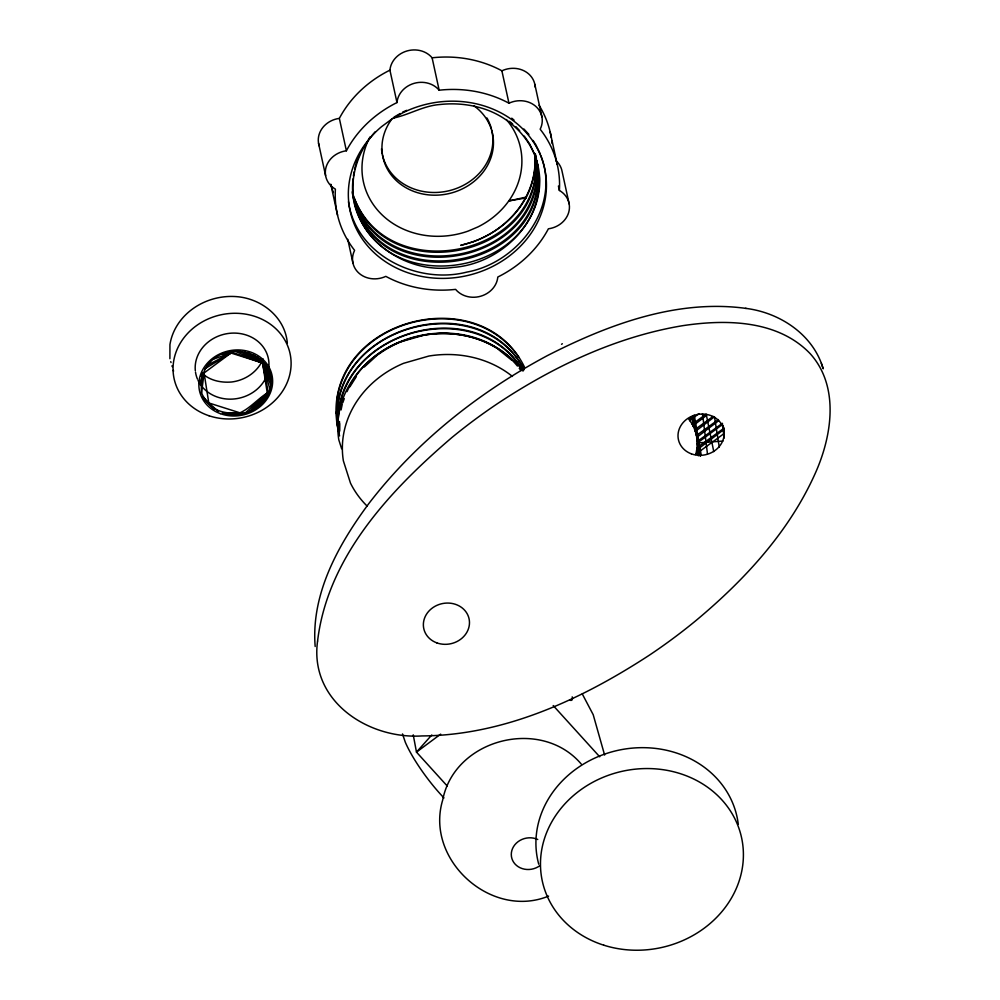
<?xml version="1.0" encoding="UTF-8"?>
<svg xmlns="http://www.w3.org/2000/svg" width="1000" height="1000" viewBox="0 0 1000 1000"><rect width="100%" height="100%" fill="white"/><g stroke="black" fill="none" stroke-linecap="round" stroke-linejoin="round"><path stroke-width="1.5" d="M336 412.925C334.125 317.15 482.688 280.663 524.55 367.225M337.088 417.912C336.15 323.988 479.875 286.887 524.2 369.738M338.175 422.9C337.537 332.638 470.75 293.637 520.962 367.287M339.5 421.538L339.5 431.675M339.538 423.525L339.5 430.775M270.837 385.288C275.113 353.537 229.963 340.363 210.438 361.9C202.325 369.5 200.712 382.612 201.525 392.962C210.637 412.65 224.737 414.087 245.1 413.088C257.85 409.45 268.938 398.725 270.837 385.288L262.562 363.025L257.038 356.737L266.225 365.562L260.538 359.288M695.688 454.513C699.112 442.537 696.712 428.925 688.775 419.237L694.287 415.262L701.2 454.988M201.525 392.962L204.088 372.962L230.975 353.013L262.562 363.025L268.3 369.162M353.088 178.812C346.275 232.838 402.238 275.138 453.1 267.4C503.113 264.05 550.662 215.525 537.513 163.775M353.45 176.075L354 171.95M266.488 397.225L267.262 393L262.562 363.025L253.162 354.637M336.725 401.287C347.212 318.212 471.675 287.838 518.787 357.3M341.062 409.963L342.262 404.2M354.562 169.237L356.85 161.15M204.088 372.962L200.25 384.825L200.525 380.688L204.088 372.962L202.85 372.575L201.388 376.575L204.088 372.962L208.787 402.938L218.2 411.325M262.9 358.663L261.9 361.6A37.075 32.825 -12.3 0 1 231.737 381.987C221.1 382.925 209.425 380.562 201.65 372.8M342.762 402.8L344.275 398.6M263.938 400.8L267.262 393L268.5 393.4L262.562 363.025L248.988 353.025M357.225 159.8L360.075 153.3M525.975 197.913L525.812 197.175L508.775 200.95L525.975 197.913C532.762 184.938 536.125 170.238 535.1 155.6M346.987 391.65C374.95 328.113 472.8 311.3 517.438 366.05M349.888 386.838L356.388 376.538M260.912 404.075L267.262 393C253.55 401.3 240.562 420.962 222.362 412.938L240.375 412.962L240.562 414.137L235.938 414.65M257.45 406.987L267.262 393L245.1 413.088L240.562 414.137M375.35 131.662C360.15 148.4 351.287 171.075 353.1 193.787M253.612 409.487L267.262 393L249.475 411.538M431.763 735.013L416.475 752.113L447.337 786.125M364.275 367.025L377.013 355.387M689.825 420.575L698.913 413.625M693 425.763L706.475 415.475M718.625 420.75L696.8 437.337L700.25 456.163M696.612 450.163L724.3 429.212L724.137 428.075M440.688 734.137L416.475 752.113L413.237 734.85M561.55 344.3L562.337 343.725M695.75 454.225L724.212 433.475L723.175 425.562M696.963 447.812L723.562 428.488M697.15 441.562L722.375 423.275L722.513 424.45L697.262 443.05M692.138 424.275L706.2 414.137L713.763 451.6M694.688 429.725L713.125 416.413M718.45 419.55L696.375 435.513L692.65 416.45M821.312 363.312L823.2 368.812C813.45 334.787 780.175 312.775 746.213 308.425C676.925 298.85 608.075 324.625 547.288 355.662C478.888 392.287 416.525 441.613 369.05 503.275C338.55 544.362 310.875 593.562 315.175 646.488M378.2 354.6C411.875 329.675 460.575 325.962 496.587 348.1M204.862 368.75L230.975 353.013L230.787 351.838L262.562 363.025L269.825 373.013M394.038 117.1L400.238 113.5M207.413 365.175L230.975 353.013L226.25 352.875M402.713 112.062L406.675 110.337M548.587 896.1C491.112 919.7 424.688 859.613 442.688 800.075C454.35 738.875 541.025 716.663 581.237 764.038M213.9 358.988L230.975 353.013L221.875 354.438M460.838 245.425L472.587 241.975M393.062 118.15C409.113 114.875 423.363 105.688 440 104.513C455.925 102.762 472.2 104.5 487.275 110.013C511.512 119.05 531.8 139.488 537.788 165.012M231.312 414.613L240.375 412.962L208.787 402.938L203.05 396.8L205.138 400.412L214.325 409.225M226.762 414.05L240.375 412.962M722.962 441.05L698.225 442.887L695.812 431.025M745.562 308.337L746.213 308.425M235.413 351.325L262.562 363.025L270.763 377.025M240.037 351.35L262.562 363.025L271.1 381.138M244.587 351.925L262.562 363.025L269.962 389.4M497.812 348.975L511.65 360.15M511.737 118.188L514.038 120.087M509.45 121.337L512.688 124.012M523.925 129.025L528.9 134.438M515.938 126.688L519.675 130.762M553.212 705.562L599.712 756.8M519.237 368.325L521.038 370.6M532.987 140.425L534.625 142.812M524.288 136.113L529.562 143.825L534.288 153.525M582.288 693.962L593.2 714.7L604.625 755.062M524.075 369.188C477.312 281.337 322.388 329.375 338.05 429.45M523.125 371C474.113 286.975 323.625 336.225 339.137 434.438M535.438 144.012L540.475 154.338M354.538 198.787C389.8 287.613 542.188 255.8 535.913 159.35M402.5 733.925L405.3 742.2A53.288 11.25 53.4 0 0 443.963 797.913M341.65 448.775L338.812 439.862A99.963 88.513 -12.3 0 1 398.975 342.325L424.325 335.05A102.175 90.475 -12.3 0 1 522.675 370.588M540.9 155.7C561.075 207.25 517.788 262.913 466.75 272.113C417.312 284.762 356.062 255.212 348.462 201.762M535.05 154.375L536.425 158.763M534.862 154.162C565.638 269.5 371.087 308.325 352.438 191.488M352.362 192.2C381.125 292.35 549.862 258.663 535.237 154.55M352.362 193.337C377.925 293.125 542.675 266.575 537 164.363M352.638 194.587C379.938 300.387 557.987 262.288 535.337 153.763M353.45 198.35C380.225 302.7 555.475 267.45 536.663 160.275M354.538 203.35C380.112 303.125 544.862 276.588 539.175 174.375M169.9 358.713L169.938 344.637A59.325 52.525 -12.3 0 1 236.575 296.637C260.475 298.45 283.325 315.65 286.988 340.15A59.325 52.525 -12.3 0 1 287.312 343.175M170.763 361.613L171.025 362.525M171.988 365.8L172.25 366.7M173.312 370.312L173.562 371.175M336.838 423.925L339.575 435.95M697.225 443.65L699.5 454.963M569.175 203.962L562.125 171.562A23.413 20.712 -12.3 0 0 555.938 160.625M550.175 132.05L557.225 164.45M558.413 186.025L559.375 190.45A23.413 20.712 -12.3 0 1 568.7 212.387A23.413 20.712 -12.3 0 1 548.387 228.8A112.725 99.725 -12.3 0 1 497.8 277.025A23.413 20.712 -12.3 0 1 480.788 296.2A23.413 20.712 -12.3 0 1 455.613 289.375A112.725 99.725 -12.3 0 1 385.812 276.363A23.413 20.712 -12.3 0 1 359.462 273.612A23.413 20.712 -12.3 0 1 354.613 250.362A112.725 99.725 -12.3 0 1 335.4 189.137A23.413 20.712 -12.3 0 1 326.062 167.2A23.413 20.712 -12.3 0 1 346.388 150.787A112.725 99.725 -12.3 0 1 396.987 102.562A23.413 20.712 -12.3 0 1 413.988 83.387A23.413 20.712 -12.3 0 1 439.162 90.213A112.725 99.725 -12.3 0 1 508.975 103.212A23.413 20.712 -12.3 0 1 535.312 105.975A23.413 20.712 -12.3 0 1 540.163 129.225A112.725 99.725 -12.3 0 1 559.375 190.45M534.825 84.325L541.875 116.725M432.062 57.812A112.725 99.738 -12.3 0 1 501.875 70.788L508.963 103.212M439.162 90.213L432.113 57.812A23.413 20.712 -12.3 0 0 406.938 50.987A23.413 20.712 -12.3 0 0 389.925 70.163L396.975 102.562M389.925 70.163A112.725 99.738 -12.3 0 0 339.35 118.387L346.388 150.787M347.762 239.3L352.9 262.863M337.537 215.138L330.812 184.213A112.725 99.738 -12.3 0 0 333.4 192.55M318.538 143.225L325.588 175.625M696.9 448.812L698.288 455.812M700.575 455.938L698.225 442.887M719.287 447.225L714.45 416.812L695.35 431.388L693.538 418.7M693.45 415.875L694.45 422.6M692.138 416.812L693.388 426.438M702.5 413.85L707.475 453.963M722.688 425.925L724.15 438.113M690.2 418.212L690.5 421.425M335.875 412.375L336.962 424.462M693.15 416.087L693.25 417.962M512.45 376.438A102.175 90.475 -12.3 0 0 428.9 356.037L403.55 363.325A99.963 88.513 -12.3 0 0 343.375 460.85L350.487 483.125A102.175 90.475 -12.3 0 0 367.038 506M538.737 864.225A101.962 90.275 -12.3 0 1 620.112 749.887A101.962 90.275 -12.3 0 1 738.275 824.325M572.2 696.862A25.5 5.375 53.4 0 1 570.163 700.275M195.325 370.775A37.075 32.825 -12.3 0 1 244.075 334.375A37.075 32.825 -12.3 0 1 258.988 387.463A37.075 32.825 -12.3 0 1 198.025 380.387M197.45 379.087A37.075 32.825 -12.3 0 1 195.512 372.188M539.888 865.65A17.8 15.762 -12.3 0 1 516.562 865.5A17.8 15.762 -12.3 0 1 514.862 844.75A17.8 15.762 -12.3 0 1 537.737 839.475M474.137 105.95A56.037 49.562 -12.3 0 1 481.463 174.188A56.037 49.562 -12.3 0 1 405.087 187.213A56.037 49.562 -12.3 0 1 391.1 120.1M506.35 119.513A80.363 71.075 -12.3 0 1 477.875 226.95L468.237 231.05A80.363 71.075 -12.3 0 1 382.238 215.025A80.363 71.075 -12.3 0 1 369.95 136.975M551.737 140.612A112.725 99.738 -12.3 0 1 552.075 143.5M539.05 105.275A112.725 99.738 -12.3 0 1 551.312 137.738M319.237 145.95A23.413 20.712 -12.3 0 1 339.338 118.387M501.912 70.812A23.413 20.712 -12.3 0 1 535.188 87.112M534.85 154.45A93.612 82.825 -12.2 0 1 472.525 242.025M525.812 197.85A93.65 82.25 -10.7 0 1 460.788 245.225M491.712 130.025A56.037 49.575 -12.3 0 1 448.425 190.875A56.037 49.575 -12.3 0 1 382.512 155.213M382.238 153.95A56.037 49.575 -12.3 0 1 381.512 148.8M486.925 117.963A56.037 49.575 -12.3 0 1 489.775 123.825M490.238 125.037A56.037 49.575 -12.3 0 1 491.4 128.763M317.575 641.087C309.275 700.875 367.8 739.287 421.938 735.938C504.1 735.387 581.688 699.338 649.312 655.212A558.3 494.312 -12.3 0 0 695.662 620.812C744.663 579.975 789.463 531.462 815.588 472.6C831.975 435.613 839.65 386.413 810.212 353.7C777.712 319.75 725.7 319.137 682.325 325.737C615.988 336.85 553.962 366.3 498.188 403.175A558.3 494.312 -12.3 0 0 451.838 437.575C390.138 490.412 327.587 556.9 317.575 641.087M391.712 119.15L381.488 126.725A99.55 88.062 -12.3 0 0 408.212 272.863A99.55 88.062 -12.3 0 0 546.4 182.65A99.55 88.062 -12.3 0 0 402.875 112.762L391.712 119.15M603.812 945.2A101.962 90.275 -12.3 0 0 742.438 842.325A101.962 90.275 -12.3 0 0 579.575 790.662A101.962 90.275 -12.3 0 0 603.812 945.2M691.4 453.862A23.175 20.512 -12.3 0 0 724.038 431.788A23.175 20.512 -12.3 0 0 687.788 418.45A23.175 20.512 -12.3 0 0 691.4 453.862M436.75 642.85A23.175 20.512 -12.3 0 0 469.387 620.788A23.175 20.512 -12.3 0 0 433.137 607.45A23.175 20.512 -12.3 0 0 436.75 642.85M220.263 413.612A37.075 32.825 -12.3 0 0 272.488 378.312A37.075 32.825 -12.3 0 0 214.488 356.962A37.075 32.825 -12.3 0 0 220.263 413.612M209.05 415.775A59.325 52.525 -12.3 0 0 290.663 356.987A59.325 52.525 -12.3 0 0 196.513 325.613A59.325 52.525 -12.3 0 0 209.05 415.775"/></g></svg>
